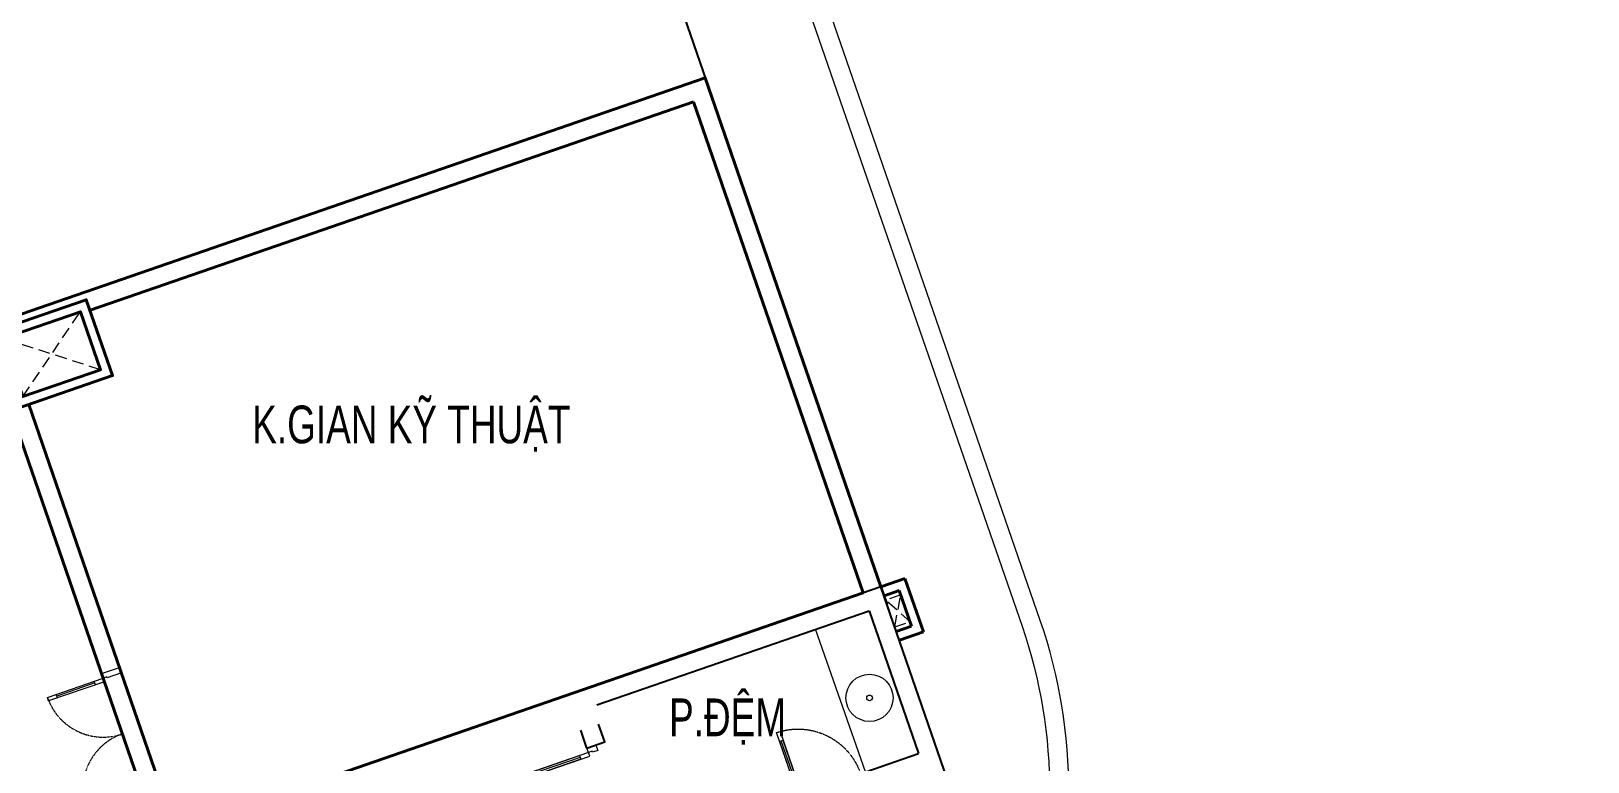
# Model space of a CAD drawing. Header units: millimetres. Extents: x -1307397 to 11565522512, y -626897 to 1138105.
# Drawn here: x 152192 to 168675, y 12736 to 20474 of the extents above; entities that cross this region are included whole.
import ezdxf
from ezdxf.enums import TextEntityAlignment as Align

# ---------------------------------------------------------------- set-up
doc = ezdxf.new("R2010")
doc.units = ezdxf.units.MM
doc.header["$MEASUREMENT"] = 0
for name, pattern in [('HIDDEN', [0.375, 0.25, -0.125]), ('Xref_ST_MBDV Cot vach 30.7.2022$0$HIDDEN', [0.375, 0.25, -0.125]), ('Xref_ST_MBDV Cot vach 30.7.2022$0$HIDDEN2', [0.1875, 0.125, -0.0625]), ('Xref_ST_MBDV Cot vach 30.7.2022$0$ST_MBDV Cot vach 220803$0$Xref_ST_MBDV Cot vach 30.7.2022$0$HIDDEN', [0.375, 0.25, -0.125])]:
    doc.linetypes.add(name, pattern=pattern)
for name, color, linetype, lineweight in [('AUDIT_I_220808132811-11', 7, 'Continuous', 9), ('KT-Kich thuoc', 159, 'Continuous', 18), ('KT-lomo nuoc', 3, 'HIDDEN', 5), ('KT-Net cat', 1, 'Continuous', 40), ('SPE-MEP-HVAC', 140, 'Continuous', 0), ('Xref_ST_MBDV Cot vach 30.7.2022$0$CUA', 37, 'Continuous', 13), ('Xref_ST_MBDV Cot vach 30.7.2022$0$KT-Noi that', 36, 'Continuous', 9), ('Xref_ST_MBDV Cot vach 30.7.2022$0$ST_MBDV Cot vach 220803$0$Xref_ST_MBDV Cot vach 30.7.2022$0$CUA', 37, 'Continuous', 13)]:
    doc.layers.add(name, color=color, linetype=linetype, lineweight=lineweight)
for name, color, linetype in [('AUDIT_I_220808132811-12', 1, 'Continuous'), ('ccu12-Thay', 7, 'Continuous'), ('Xref_ST_MBDV Cot vach 30.7.2022$0$KT-Text', 7, 'Continuous'), ('Xref_ST_MBDV Cot vach 30.7.2022$0$KT-Tuong', 1, 'Continuous'), ('Xref_ST_MBDV Cot vach 30.7.2022$0$ST_MBDV Cot vach 220803$0$Xref_ST_MBDV Cot vach 30.7.2022$0$KT-Tuong', 1, 'Continuous')]:
    doc.layers.add(name, color=color, linetype=linetype)
doc.styles.add('Xref_ST_MBDV Cot vach 30.7.2022$0$Arial', font='arial.ttf', dxfattribs={"width": 0.7})

# ---------------------------------------------------------------- blocks, each defined once
blk = doc.blocks.new('*U38')
blk.add_line((-70, 100), (-70, 600))
for points in [[(-50, 0), (-50, 700), (-90, 700), (-90, 0)], [(-50, 100), (-90, 100), (-90, 600), (-50, 600)], [(-800, -200), (-740, -200), (-740, -40), (-750, -40), (-750, 0), (-800, 0)], [(0, -200), (-60, -200), (-60, -40), (-50, -40), (-50, 0), (0, 0)]]:
    blk.add_lwpolyline(points, close=True)
at = {"linetype": 'Xref_ST_MBDV Cot vach 30.7.2022$0$HIDDEN'}
blk.add_arc((-50, 0), 700, 90, 180, dxfattribs=at)
blk = doc.blocks.new('*U47')
blk.add_line((-70, 100), (-70, 700))
for points in [[(-50, 0), (-50, 800), (-90, 800), (-90, 0)], [(-50, 100), (-90, 100), (-90, 700), (-50, 700)], [(-900, -100), (-840, -100), (-840, -40), (-850, -40), (-850, 0), (-900, 0)], [(0, -100), (-60, -100), (-60, -40), (-50, -40), (-50, 0), (0, 0)]]:
    blk.add_lwpolyline(points, close=True)
at = {"linetype": 'Xref_ST_MBDV Cot vach 30.7.2022$0$ST_MBDV Cot vach 220803$0$Xref_ST_MBDV Cot vach 30.7.2022$0$HIDDEN'}
blk.add_arc((-50, 0), 800, 90, 180, dxfattribs=at)
blk = doc.blocks.new('*U212')
at = {"layer": 'KT-lomo nuoc', "ltscale": 500}
for p, q in [((-43, -297), (-168, 24)), ((-211, -273), (0, 0))]:
    blk.add_line(p, q, dxfattribs=at)
blk.add_lwpolyline([(-43, -297), (-211, -273), (-168, 24), (0, 0)], close=True, dxfattribs=at)
blk = doc.blocks.new('CTN TN T39')
at = {"layer": 'KT-Net cat'}
for p, q in [((-37610, 5049, 0), (-37865, 4961, 0)), ((-37610, 5049, 0), (-37414, 4482, 0)), ((-37672, 4922, 0), (-37832, 4866, 0)), ((-37672, 4922, 0), (-37541, 4544, 0)), ((-37541, 4544, 0), (-37702, 4488, 0)), ((-37414, 4482, 0), (-37669, 4394, 0))]:
    blk.add_line(p, q, dxfattribs=at)
at = {"layer": 'KT-lomo nuoc', "linetype": 'HIDDEN', "xscale": -0.9999999999999997, "rotation": 10.8976534755902}
blk.add_blockref('*U212', (-37816, 4819, 0), dxfattribs=at)
blk = doc.blocks.new('*U252')
at = {"linetype": 'HIDDEN', "ltscale": 500}
for p, q in [((404, 1008), (0, 0)), ((-339, 555), (743, 453))]:
    blk.add_line(p, q, dxfattribs=at)
blk.add_lwpolyline([(-339, 555), (404, 1008), (743, 453), (0, 0)], close=True, dxfattribs=at)
blk = doc.blocks.new('A$C13523347')
at = {"layer": 'KT-Net cat'}
for p, q in [((-43501, 27865, 0), (-51157, 25221, 0)), ((-41641, 22476, 0), (-43501, 27865, 0)), ((-43624, 27610, 0), (-50015, 25404, 0)), ((-41830, 22411, 0), (-43624, 27610, 0)), ((-51157, 25221, 0), (-49232, 19644, 0)), ((-50664, 24406, 0), (-49108, 19898, 0)), ((-49108, 19898, 0), (-41830, 22411, 0))]:
    blk.add_line(p, q, dxfattribs=at)
at = {"layer": 'KT-Net cat', "elevation": 0}
for points in [[(-51065, 25167), (-50054, 25516), (-49776, 24712), (-50788, 24363)], [(-50938, 25105), (-50116, 25389), (-49903, 24774), (-50726, 24490)]]:
    blk.add_lwpolyline(points, close=True, dxfattribs=at)
at = {"layer": 'SPE-MEP-HVAC', "linetype": 'HIDDEN', "ltscale": 1000, "xscale": -1, "rotation": 230.4488267378189}
blk.add_blockref('*U252', (-50938, 25105, 0), dxfattribs=at)
blk = doc.blocks.new('*U486')
for p, q in [((99, 1260), (99, 1300)), ((99, 1280), (524, 1280)), ((524, 1260), (524, 1300)), ((100, 90), (100, 50)), ((100, 70), (525, 70)), ((525, 90), (525, 50))]:
    blk.add_line(p, q)
for points in [[(-201, 1350), (-201, 1290), (-41, 1290), (-41, 1300), (-1, 1300), (-1, 1350)], [(-1, 1300), (-1, 1260), (624, 1261), (624, 1301)], [(-200, 0), (-200, 60), (-40, 60), (-40, 50), (0, 50), (0, 0)], [(0, 50), (0, 90), (625, 91), (625, 51)]]:
    blk.add_lwpolyline(points, close=True)
at = {"linetype": 'Xref_ST_MBDV Cot vach 30.7.2022$0$HIDDEN2'}
for centre, start, end in [((-1, 1300), 270.05, 0.05), ((0, 50), 0.0501, 90.05)]:
    blk.add_arc(centre, 625, start, end, dxfattribs=at)

msp = doc.modelspace()

# ---------------------------------------------------------------- linework, layer by layer
at = {"layer": 'AUDIT_I_220808132811-11', "elevation": 0}
for points in [[(163167.9, 10730), (163178, 12402.2, 0.0851587), (162876.7, 14233.2), (161142, 19247.8), (157014.3, 31178.6, 0.2600452), (154083.7, 33781.4), (139011, 38136.6, 0.5721349), (134624, 31823.7), (134906.9, 31003.8)], [(162967.9, 10730), (162978.1, 12403.5, 0.0851587), (162687.7, 14167.9), (160953, 19182.4), (156825.3, 31112.9, 0.2604673), (154034.4, 33587.5), (138975.6, 37938.6, 0.5713168), (134809.8, 31898.5), (135096, 31069)]]:
    msp.add_lwpolyline(points, format="xyb", dxfattribs=at)
at = {"layer": 'AUDIT_I_220808132811-12', "elevation": 0}
msp.add_lwpolyline([(134891.3, 30998.4), (134518.3, 32063.2, -0.5864868), (139495.7, 36969.9), (153012.6, 33076.7, -0.2320153), (155644.9, 30653.2), (161254.3, 14401.8)], format="xyb", dxfattribs=at)
at = {"layer": 'Xref_ST_MBDV Cot vach 30.7.2022$0$KT-Noi that'}
msp.add_line((161027.9, 12631, 0), (160497.4, 14140.5), dxfattribs=at)
for radius in [250, 30]:
    msp.add_circle((161068.9, 13413.7), radius, dxfattribs=at)
at = {"layer": 'Xref_ST_MBDV Cot vach 30.7.2022$0$KT-Tuong'}
for p, q in [((161189.4, 14591), (153532.3, 11947.4)), ((162522.4, 10730), (161189.4, 14591)), ((158182.6, 13341.3, 0), (161065.6, 14336.7, 0)), ((161065.6, 14336.7, 0), (161587.8, 12824.3))]:
    msp.add_line(p, q, dxfattribs=at)
at = {"layer": 'Xref_ST_MBDV Cot vach 30.7.2022$0$ST_MBDV Cot vach 220803$0$Xref_ST_MBDV Cot vach 30.7.2022$0$KT-Tuong', "extrusion": (5.05853e-09, -7.09797e-09, 1), "elevation": 0}
for points in [[(158076.7, 12881.8), (158011.5, 13070.8)], [(158076.7, 12881.8), (158265.8, 12947.1), (158200.5, 13136.1)], [(161020.6, 12628.5), (161587.8, 12824.3)]]:
    msp.add_lwpolyline(points, dxfattribs=at)

# ---------------------------------------------------------------- block references
at = {"layer": 'ccu12-Thay'}
msp.add_blockref('A$C13523347', (202829.9, -7885.6, 0), dxfattribs=at)
at = {"layer": 'KT-Kich thuoc', "color": 2}
msp.add_blockref('CTN TN T39', (199054.3, 9630, 0), dxfattribs=at)
at = {"layer": 'Xref_ST_MBDV Cot vach 30.7.2022$0$CUA', "rotation": 198.9971050113357}
msp.add_blockref('*U486', (152938.1, 13670.3), dxfattribs=at)
at = {"layer": 'Xref_ST_MBDV Cot vach 30.7.2022$0$CUA', "xscale": -1, "rotation": 19.04713795321829}
msp.add_blockref('*U38', (160264.4, 12367.4, 0), dxfattribs=at)
at = {"layer": 'Xref_ST_MBDV Cot vach 30.7.2022$0$ST_MBDV Cot vach 220803$0$Xref_ST_MBDV Cot vach 30.7.2022$0$CUA', "extrusion": (5.05853e-09, -7.09797e-09, 1), "rotation": 109.0471379532344}
msp.add_blockref('*U47', (158076.7, 12881.8, 0), dxfattribs=at)

# ---------------------------------------------------------------- texts
at = {"layer": 'Xref_ST_MBDV Cot vach 30.7.2022$0$KT-Text', "extrusion": (-8.16706e-08, 6.125e-10, 1), "style": 'Xref_ST_MBDV Cot vach 30.7.2022$0$Arial', "width": 0.7}
msp.add_text('K.GIAN KỸ THUẬT', height=400, dxfattribs=at).set_placement((156217.4, 16109.5, 0), align=Align.CENTER)
at = {"layer": 'Xref_ST_MBDV Cot vach 30.7.2022$0$KT-Text', "style": 'Xref_ST_MBDV Cot vach 30.7.2022$0$Arial', "width": 0.7}
msp.add_text('P.ĐỆM', height=400, dxfattribs=at).set_placement((158946.3, 13007.5))

doc.saveas('drawing.dxf')
